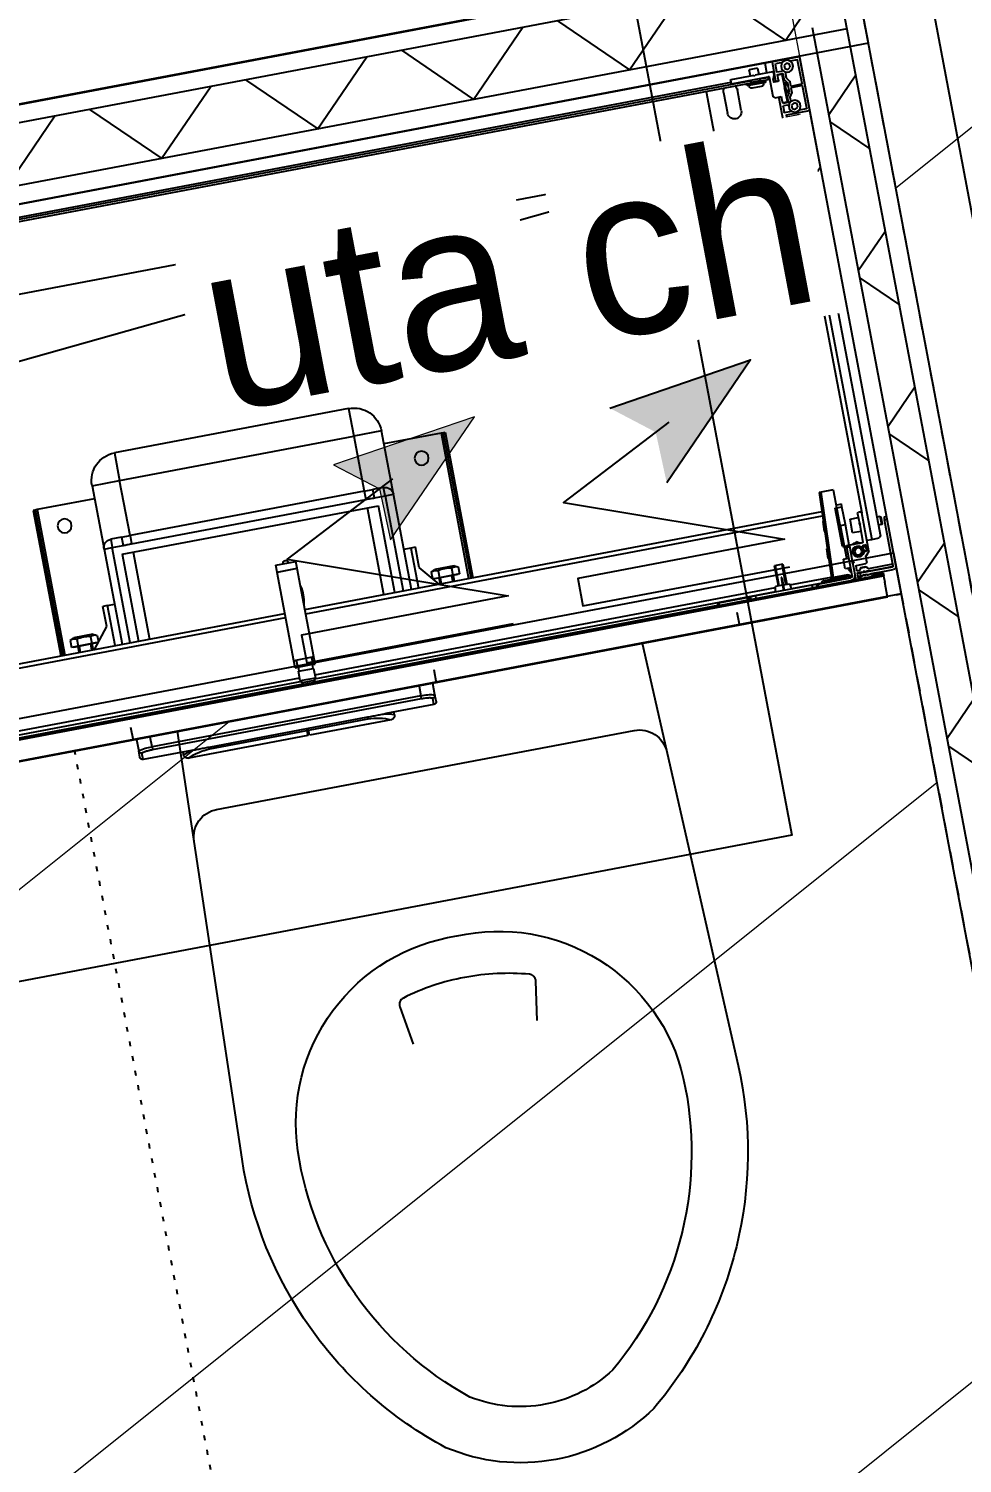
# Model space of a CAD drawing. Header units: centimetres. Extents: x 187368 to 251255, y -383447 to -322514.
# Drawn here: x 204885 to 205551, y -357230 to -356208 of the extents above; entities that cross this region are included whole.
import ezdxf

# ---------------------------------------------------------------- set-up
doc = ezdxf.new("R2010")
doc.units = ezdxf.units.CM
doc.linetypes.add('Style de ligne -1', pattern=[0.41664, 0.20828, -0.20836])
doc.linetypes.add('Style de ligne -5', pattern=[0.20828, 0.069425, -0.138855])
doc.layers.get('0').update_dxf_attribs({"color": 252})
doc.layers.add('prlm-ELEC-CFO', color=1, linetype='Continuous', lineweight=25)
for name, color, linetype in [('prlm-GT', 242, 'Continuous'), ('prlm-MOD', 64, 'Continuous'), ('prlm-VMC', 93, 'Continuous')]:
    doc.layers.add(name, color=color, linetype=linetype)
doc.styles.add('prlm-elec-cfo', font='comic.ttf', dxfattribs={"height": 12})

# ---------------------------------------------------------------- blocks, each defined once
blk = doc.blocks.new('MTI900_Alu_390')
at = {"layer": 'prlm-MOD', "color": 1, "linetype": 'Continuous'}
for p, q in [((-4.475, 0), (-4.472, 0)), ((-4.475, -0.003), (-4.475, 0)), ((-4.472, 0), (-4.278, 0)), ((-4.278, 0), (-4.225, 0)), ((-4.225, 0), (4.225, 0)), ((-4.225, -0.07), (-4.225, 0)), ((-4.475, -0.387), (-4.475, -0.003)), ((-4.457, -0.191), (-4.457, -0.021)), ((-4.454, -0.018), (-4.403, -0.018)), ((-4.395, -0.038), (-4.375, -0.027)), ((-4.395, -0.062), (-4.395, -0.038)), ((-4.375, -0.073), (-4.395, -0.062)), ((-4.375, -0.027), (-4.355, -0.038)), ((-4.355, -0.062), (-4.375, -0.073)), ((-4.355, -0.038), (-4.355, -0.062)), ((-4.353, -0.086), (-4.353, -0.129)), ((-4.347, -0.018), (-4.296, -0.018)), ((-4.335, -0.098), (-4.335, -0.134)), ((-4.298, -0.095), (-4.332, -0.095)), ((-4.296, -0.077), (-4.331, -0.077)), ((-4.327, -0.1), (-4.298, -0.1)), ((-4.295, -0.137), (-4.295, -0.098)), ((-4.293, -0.021), (-4.293, -0.074)), ((-4.275, -0.003), (-4.275, -0.137)), ((-4.27, -0.073), (-4.27, -0.09)), ((-4.27, -0.09), (-4.26, -0.12)), ((-4.267, -0.07), (-4.14, -0.07)), ((-4.235, -0.1), (-4.235, -0.24)), ((-3.963, -0.1), (-4.229, -0.1)), ((-4.225, -0.105), (-4.225, -0.1)), ((-4.165, -0.025), (-4.105, -0.025)), ((-4.165, -0.025), (-4.165, -0.07)), ((-4.165, -0.1), (-4.165, -0.115)), ((-4.135, -0.075), (-4.14, -0.07)), ((-4.13, -0.07), (-4.135, -0.075)), ((-4.13, -0.07), (-3.963, -0.07)), ((-4.105, -0.07), (-4.105, -0.025)), ((-4.105, -0.115), (-4.105, -0.1)), ((-3.96, -0.073), (-3.96, -0.097)), ((-3.96, -0.09), (3.96, -0.09)), ((-4.376, -0.194), (-4.454, -0.194)), ((-4.373, -0.16), (-4.373, -0.191)), ((-4.354, -0.13), (-4.372, -0.159)), ((-4.338, -0.16), (-4.355, -0.19)), ((-4.355, -0.166), (-4.355, -0.234)), ((-4.336, -0.136), (-4.354, -0.164)), ((-4.33, -0.168), (-4.342, -0.168)), ((-4.338, -0.24), (-4.338, -0.16)), ((-4.33, -0.16), (-4.338, -0.16)), ((-4.33, -0.195), (-4.33, -0.103)), ((-4.325, -0.2), (-4.33, -0.195)), ((-4.33, -0.205), (-4.325, -0.2)), ((-4.295, -0.137), (-4.295, -0.142)), ((-4.278, -0.14), (-4.292, -0.14)), ((-4.292, -0.145), (-4.263, -0.145)), ((-4.26, -0.142), (-4.26, -0.12)), ((-4.225, -0.105), (-4.165, -0.105)), ((-4.225, -0.105), (-4.225, -0.12)), ((-4.225, -0.12), (-4.17, -0.12)), ((-4.203, -0.12), (-4.203, -0.125)), ((-4.203, -0.125), (-4.067, -0.125)), ((-4.203, -0.125), (-4.203, -0.135)), ((-4.203, -0.135), (-4.067, -0.135)), ((-4.165, -0.115), (-4.175, -0.125)), ((-4.167, -0.158), (-4.102, -0.158)), ((-4.105, -0.115), (-4.165, -0.115)), ((-4.105, -0.105), (4.105, -0.105)), ((-4.095, -0.125), (-4.105, -0.115)), ((-4.1, -0.12), (4.1, -0.12)), ((-4.067, -0.125), (-4.067, -0.12)), ((-4.067, -0.135), (-4.067, -0.125)), ((-3.995, -0.3), (-3.995, -0.15)), ((-3.895, -0.15), (-3.895, -0.3)), ((-3.775, -0.12), (-3.775, -0.8)), ((-4.457, -0.369), (-4.457, -0.209)), ((-4.454, -0.206), (-4.376, -0.206)), ((-4.373, -0.209), (-4.373, -0.24)), ((-4.373, -0.24), (-4.354, -0.27)), ((-4.355, -0.21), (-4.338, -0.24)), ((-4.354, -0.236), (-4.335, -0.265)), ((-4.353, -0.271), (-4.353, -0.304)), ((-4.33, -0.232), (-4.342, -0.232)), ((-4.338, -0.24), (-4.33, -0.24)), ((-4.335, -0.265), (-4.335, -0.302)), ((-4.332, -0.305), (-4.298, -0.305)), ((-4.33, -0.297), (-4.33, -0.205)), ((-4.298, -0.3), (-4.327, -0.3)), ((-4.295, -0.258), (-4.295, -0.263)), ((-4.295, -0.302), (-4.295, -0.263)), ((-4.25, -0.255), (-4.292, -0.255)), ((-4.292, -0.26), (-4.278, -0.26)), ((-4.275, -0.263), (-4.275, -0.52)), ((-4.25, -0.255), (-4.235, -0.24)), ((-4.475, -0.8), (-4.475, -0.387)), ((-4.308, -0.39), (-4.472, -0.39)), ((-4.403, -0.372), (-4.454, -0.372)), ((-4.395, -0.405), (-4.405, -0.415)), ((-4.395, -0.328), (-4.375, -0.317)), ((-4.395, -0.352), (-4.395, -0.328)), ((-4.375, -0.363), (-4.395, -0.352)), ((-4.34, -0.405), (-4.395, -0.405)), ((-4.375, -0.317), (-4.355, -0.328)), ((-4.355, -0.352), (-4.375, -0.363)), ((-4.355, -0.328), (-4.355, -0.352)), ((-4.296, -0.372), (-4.347, -0.372)), ((-4.305, -0.405), (-4.34, -0.405)), ((-4.34, -0.405), (-4.34, -3.475)), ((-4.328, -0.323), (-4.296, -0.323)), ((-4.305, -0.6), (-4.305, -0.393)), ((-4.293, -0.326), (-4.293, -0.369)), ((-4.43, -0.495), (-4.435, -0.5)), ((-4.435, -0.5), (-4.435, -0.55)), ((-4.43, -0.555), (-4.43, -0.495)), ((-4.405, -0.495), (-4.43, -0.495)), ((-4.405, -0.415), (-4.405, -3.465)), ((-4.215, -0.475), (-4.275, -0.475)), ((-4.215, -0.575), (-4.215, -0.475)), ((-4.435, -0.55), (-4.43, -0.555)), ((-4.43, -0.555), (-4.405, -0.555)), ((-4.305, -0.6), (-4.305, -3.277)), ((-4.285, -0.61), (-4.295, -0.61)), ((-4.275, -0.52), (-4.278, -0.523)), ((-4.278, -0.527), (-4.275, -0.53)), ((-4.275, -0.53), (-4.275, -0.52)), ((-4.275, -0.53), (-4.275, -0.6)), ((-4.275, -0.575), (-4.215, -0.575)), ((-3.995, -0.7), (-3.995, -0.55)), ((-3.895, -0.55), (-3.895, -0.7)), ((-4.425, -0.85), (-4.475, -0.8)), ((-3.775, -0.8), (-3.825, -0.85)), ((-4.405, -0.85), (-4.425, -0.85)), ((-3.825, -0.85), (-4.305, -0.85)), ((-0.85, -1.865), (0.85, -1.865)), ((-0.85, -1.865), (-0.85, -2.065)), ((0.85, -1.865), (0.85, -2.065)), ((-1.05, -2.525), (-1.05, -2.065)), ((-1.05, -2.065), (-0.85, -2.065)), ((0.85, -2.065), (-0.85, -2.065)), ((-0.85, -2.065), (-0.85, -2.465)), ((0.85, -2.465), (0.85, -2.065)), ((1.05, -2.065), (0.85, -2.065)), ((1.05, -2.065), (1.05, -2.525)), ((-1.495, -2.16), (-1.495, -3.215)), ((-1.48, -2.16), (-1.495, -2.16)), ((-1.48, -2.16), (-1.48, -3.215)), ((-1.48, -2.16), (-1.465, -2.16)), ((-1.465, -2.16), (-1.05, -2.16)), ((-1.465, -2.16), (-1.465, -3.215)), ((1.05, -2.16), (1.465, -2.16)), ((1.465, -2.16), (1.48, -2.16)), ((1.465, -2.16), (1.465, -3.215)), ((1.48, -2.16), (1.48, -3.215)), ((1.48, -2.16), (1.495, -2.16)), ((1.495, -2.16), (1.495, -3.215)), ((-1.05, -3.215), (-1.05, -2.525)), ((-0.99, -2.525), (-1.05, -2.525)), ((-0.99, -2.465), (-0.912, -2.465)), ((-0.99, -2.525), (-0.99, -2.465)), ((-0.99, -2.525), (-0.99, -3.215)), ((-0.912, -2.525), (-0.99, -2.525)), ((-0.85, -2.465), (-0.912, -2.465)), ((-0.912, -2.525), (-0.912, -2.465)), ((-0.85, -2.465), (0.85, -2.465)), ((-0.85, -2.465), (-0.85, -2.524)), ((0.85, -2.524), (-0.85, -2.524)), ((0.912, -2.465), (0.85, -2.465)), ((0.85, -2.465), (0.85, -2.524)), ((0.912, -2.465), (0.99, -2.465)), ((0.912, -2.465), (0.912, -2.525)), ((0.99, -2.525), (0.912, -2.525)), ((0.99, -2.465), (0.99, -2.525)), ((0.99, -3.215), (0.99, -2.525)), ((1.05, -2.525), (0.99, -2.525)), ((1.05, -2.525), (1.05, -3.215)), ((0.93, -2.585), (-0.93, -2.585)), ((-0.93, -3.215), (-0.93, -2.585)), ((-0.85, -3.215), (-0.85, -2.585)), ((0.85, -2.585), (0.85, -3.215)), ((0.93, -2.585), (0.93, -3.215)), ((-1.134, -2.925), (-1.1, -2.925)), ((-1.134, -3.071), (-1.134, -2.925)), ((-1.1, -2.925), (-1.1, -3.215)), ((-1.1, -2.925), (-1.05, -2.925)), ((-0.277, -2.915), (-0.277, -2.865)), ((-0.132, -2.865), (-0.277, -2.865)), ((-0.132, -2.915), (-0.277, -2.915)), ((-0.277, -2.918), (-0.277, -2.915)), ((-0.277, -2.918), (-0.132, -2.918)), ((-0.277, -3.558), (-0.277, -2.918)), ((-0.132, -2.915), (-0.132, -2.865)), ((-0.132, -2.918), (-0.132, -2.915)), ((-0.132, -3.558), (-0.132, -2.918)), ((1.1, -2.925), (1.05, -2.925)), ((1.1, -3.215), (1.1, -2.925)), ((1.1, -2.925), (1.134, -2.925)), ((1.134, -3.071), (1.134, -2.925)), ((-4.135, -3.077), (-4.136, -3.497)), ((-4.135, -3.077), (-4.05, -3.077)), ((-4.022, -3.692), (-4.05, -3.077)), ((-4.05, -3.077), (-4.035, -3.077)), ((-4.035, -3.077), (-4.007, -3.691)), ((-1.38, -3.106), (-1.408, -3.12)), ((-1.408, -3.12), (-1.408, -3.17)), ((-1.38, -3.106), (-1.24, -3.106)), ((-1.359, -3.12), (-1.359, -3.17)), ((-1.261, -3.12), (-1.261, -3.17)), ((-1.25, -3.215), (-1.134, -3.071)), ((-1.212, -3.12), (-1.24, -3.106)), ((-1.212, -3.12), (-1.212, -3.167)), ((1.25, -3.215), (1.134, -3.071)), ((1.24, -3.106), (1.212, -3.12)), ((1.212, -3.12), (1.212, -3.167)), ((1.24, -3.106), (1.38, -3.106)), ((1.261, -3.12), (1.261, -3.17)), ((1.359, -3.12), (1.359, -3.17)), ((1.408, -3.12), (1.38, -3.106)), ((1.408, -3.12), (1.408, -3.17)), ((-4.295, -3.267), (-4.285, -3.267)), ((-4.175, -3.207), (-4.175, -3.187)), ((-4.135, -3.187), (-4.175, -3.187)), ((-4.175, -3.337), (-4.175, -3.207)), ((-4.125, -3.207), (-4.175, -3.207)), ((-4.125, -3.487), (-4.125, -3.207)), ((-0.277, -3.215), (-4.029, -3.215)), ((-0.277, -3.245), (-4.027, -3.245)), ((-1.408, -3.17), (-1.384, -3.17)), ((-1.395, -3.17), (-1.395, -3.172)), ((-1.395, -3.172), (-1.225, -3.172)), ((-1.384, -3.17), (-1.359, -3.17)), ((-1.36, -3.172), (-1.36, -3.215)), ((-1.359, -3.17), (-1.31, -3.17)), ((-1.351, -3.215), (-1.351, -3.172)), ((-1.31, -3.17), (-1.261, -3.17)), ((-1.269, -3.215), (-1.269, -3.172)), ((-1.261, -3.17), (-1.236, -3.17)), ((-1.26, -3.215), (-1.26, -3.172)), ((-1.236, -3.17), (-1.214, -3.17)), ((-1.225, -3.172), (-1.225, -3.17)), ((4.029, -3.215), (-0.132, -3.215)), ((4.027, -3.245), (-0.132, -3.245)), ((1.214, -3.17), (1.236, -3.17)), ((1.225, -3.17), (1.225, -3.172)), ((1.225, -3.172), (1.395, -3.172)), ((1.236, -3.17), (1.261, -3.17)), ((1.26, -3.172), (1.26, -3.215)), ((1.261, -3.17), (1.31, -3.17)), ((1.269, -3.215), (1.269, -3.172)), ((1.31, -3.17), (1.359, -3.17)), ((1.351, -3.215), (1.351, -3.172)), ((1.359, -3.17), (1.384, -3.17)), ((1.36, -3.215), (1.36, -3.172)), ((1.384, -3.17), (1.408, -3.17)), ((1.395, -3.172), (1.395, -3.17)), ((-4.475, -3.355), (-4.475, -3.335)), ((-4.475, -3.335), (-4.455, -3.335)), ((-4.475, -3.69), (-4.475, -3.355)), ((-4.455, -3.355), (-4.475, -3.355)), ((-4.455, -3.335), (-4.455, -3.355)), ((-4.455, -3.69), (-4.455, -3.355)), ((-4.43, -3.325), (-4.435, -3.33)), ((-4.435, -3.33), (-4.435, -3.38)), ((-4.43, -3.385), (-4.43, -3.325)), ((-4.405, -3.325), (-4.43, -3.325)), ((-4.305, -3.553), (-4.305, -3.277)), ((-4.276, -3.348), (-4.278, -3.35)), ((-4.278, -3.354), (-4.276, -3.356)), ((-4.275, -3.277), (-4.275, -3.346)), ((-4.215, -3.305), (-4.275, -3.305)), ((-4.275, -3.358), (-4.275, -3.346)), ((-4.275, -3.358), (-4.275, -3.484)), ((-4.215, -3.405), (-4.215, -3.305)), ((-4.175, -3.487), (-4.175, -3.337)), ((-4.14, -3.337), (-4.175, -3.337)), ((-4.14, -3.487), (-4.14, -3.337)), ((-4.021, -3.285), (-4.026, -3.286)), ((-4.022, -3.356), (-4.017, -3.356)), ((-4.021, -3.285), (-4.017, -3.356)), ((-4.435, -3.38), (-4.43, -3.385)), ((-4.43, -3.385), (-4.405, -3.385)), ((-4.405, -3.465), (-4.395, -3.475)), ((-4.34, -3.475), (-4.395, -3.475)), ((-4.305, -3.475), (-4.34, -3.475)), ((-4.275, -3.405), (-4.215, -3.405)), ((-4.24, -3.478), (-4.23, -3.472)), ((-4.23, -3.472), (-4.22, -3.478)), ((-4.277, -3.582), (-4.304, -3.555)), ((-4.291, -3.577), (-4.291, -3.568)), ((-4.281, -3.583), (-4.291, -3.577)), ((-4.29, -3.507), (-4.285, -3.504)), ((-4.29, -3.507), (-4.29, -3.549)), ((-4.274, -3.504), (-4.287, -3.504)), ((-4.287, -3.552), (-4.282, -3.552)), ((-4.279, -3.549), (-4.279, -3.545)), ((-4.276, -3.542), (-4.273, -3.542)), ((-4.272, -3.487), (-4.178, -3.487)), ((-4.271, -3.518), (-4.271, -3.507)), ((-4.266, -3.521), (-4.268, -3.521)), ((-4.195, -3.561), (-4.195, -3.523)), ((-4.175, -3.49), (-4.175, -3.487)), ((-4.175, -3.487), (-4.155, -3.487)), ((-4.175, -3.49), (-4.175, -3.601)), ((-4.155, -3.497), (-4.175, -3.497)), ((-4.14, -3.487), (-4.155, -3.487)), ((-4.155, -3.487), (-4.155, -3.497)), ((-4.155, -3.702), (-4.155, -3.497)), ((-4.115, -3.577), (-4.155, -3.577)), ((-4.125, -3.487), (-4.14, -3.487)), ((-4.14, -3.577), (-4.14, -3.487)), ((-4.136, -3.497), (-4.14, -3.497)), ((-4.115, -3.647), (-4.115, -3.577)), ((-4.012, -3.482), (-4.017, -3.482)), ((-4.013, -3.552), (-4.008, -3.552)), ((-4.012, -3.482), (-4.008, -3.552)), ((-3.685, -3.532), (-3.625, -3.532)), ((-3.685, -3.532), (-3.685, -3.677)), ((-3.679, -3.677), (-3.679, -3.532)), ((-3.631, -3.677), (-3.631, -3.532)), ((-3.625, -3.677), (-3.625, -3.532)), ((-0.277, -3.558), (-0.132, -3.558)), ((-0.277, -3.56), (-0.277, -3.558)), ((-0.277, -3.61), (-0.277, -3.56)), ((-0.26, -3.56), (-0.277, -3.56)), ((-0.26, -3.558), (-0.26, -3.608)), ((-0.15, -3.608), (-0.15, -3.558)), ((-0.132, -3.56), (-0.15, -3.56)), ((-0.132, -3.56), (-0.132, -3.558)), ((-0.132, -3.61), (-0.132, -3.56)), ((-4.455, -3.682), (-4.455, -3.68)), ((-4.452, -3.677), (-4.279, -3.677)), ((-4.277, -3.676), (-4.268, -3.663)), ((-4.276, -3.627), (-4.276, -3.584)), ((-4.198, -3.637), (-4.266, -3.637)), ((-4.263, -3.657), (-4.265, -3.659)), ((-4.225, -3.659), (-4.265, -3.659)), ((-4.265, -3.659), (-4.265, -3.662)), ((-4.265, -3.662), (-4.225, -3.662)), ((-4.227, -3.657), (-4.263, -3.657)), ((-4.261, -3.657), (-4.261, -3.662)), ((-4.229, -3.657), (-4.229, -3.662)), ((-4.225, -3.659), (-4.227, -3.657)), ((-4.225, -3.662), (-4.225, -3.659)), ((-4.222, -3.663), (-4.213, -3.676)), ((-4.211, -3.677), (-4.198, -3.677)), ((-4.195, -3.674), (-4.195, -3.64)), ((-4.176, -3.603), (-4.183, -3.61)), ((-4.183, -3.614), (-4.176, -3.621)), ((-4.175, -3.623), (-4.175, -3.601)), ((-4.175, -3.623), (-4.175, -3.734)), ((-4.155, -3.647), (-4.115, -3.647)), ((-4.14, -3.657), (-4.14, -3.647)), ((-3.705, -3.677), (-3.713, -3.717)), ((-3.66, -3.677), (-3.705, -3.677)), ((-3.66, -3.622), (-3.655, -3.622)), ((-3.66, -3.622), (-3.66, -3.636)), ((-3.66, -3.636), (-3.655, -3.636)), ((-3.66, -3.636), (-3.66, -3.717)), ((-3.655, -3.622), (-3.655, -3.636)), ((-3.655, -3.636), (-3.655, -3.717)), ((-3.655, -3.677), (-3.605, -3.677)), ((-3.597, -3.717), (-3.605, -3.677)), ((-0.255, -3.61), (-0.277, -3.61)), ((-0.15, -3.608), (-0.26, -3.608)), ((-0.15, -3.638), (-0.26, -3.638)), ((-0.26, -3.638), (-0.26, -3.708)), ((-0.255, -3.608), (-0.255, -3.638)), ((-0.155, -3.638), (-0.155, -3.608)), ((-0.132, -3.61), (-0.155, -3.61)), ((-0.15, -3.708), (-0.15, -3.638)), ((-4.215, -3.695), (-4.45, -3.695)), ((-4.215, -3.715), (-4.45, -3.715)), ((-4.285, -3.692), (-4.445, -3.692)), ((-4.378, -3.747), (-4.378, -3.727)), ((-4.378, -3.727), (-4.298, -3.727)), ((-4.375, -3.747), (-4.378, -3.747)), ((-4.375, -3.737), (4.375, -3.737)), ((-4.375, -3.747), (-4.375, -3.737)), ((4.375, -3.747), (-4.375, -3.747)), ((-4.375, -3.747), (-4.375, -3.792)), ((-4.345, -3.724), (-4.345, -3.718)), ((-4.342, -3.715), (-4.288, -3.715)), ((-4.298, -3.727), (-4.342, -3.727)), ((-4.298, -3.727), (-4.298, -3.737)), ((-4.295, -3.734), (-4.295, -3.73)), ((-4.265, -3.69), (-4.283, -3.69)), ((-4.283, -3.72), (-4.265, -3.72)), ((-4.265, -3.716), (-4.269, -3.72)), ((-4.265, -3.69), (-4.265, -3.695)), ((-4.262, -3.716), (-4.265, -3.716)), ((-4.252, -3.692), (-4.262, -3.692)), ((-4.261, -3.69), (-4.261, -3.695)), ((-4.26, -3.715), (-4.231, -3.715)), ((-4.247, -3.687), (-4.252, -3.692)), ((-4.247, -3.732), (-4.252, -3.737)), ((-4.241, -3.734), (-4.249, -3.734)), ((-4.238, -3.692), (-4.243, -3.687)), ((-4.238, -3.737), (-4.243, -3.732)), ((-4.228, -3.692), (-4.238, -3.692)), ((-4.229, -3.69), (-4.229, -3.695)), ((-4.225, -3.716), (-4.229, -3.716)), ((-4.225, -3.69), (-4.198, -3.69)), ((-4.225, -3.695), (-4.225, -3.69)), ((-4.221, -3.72), (-4.225, -3.716)), ((-4.225, -3.72), (-4.215, -3.72)), ((-4.215, -3.715), (-4.215, -3.695)), ((-4.215, -3.695), (-4.195, -3.695)), ((-4.195, -3.715), (-4.215, -3.715)), ((-4.215, -3.72), (-4.215, -3.722)), ((-4.212, -3.725), (-4.198, -3.725)), ((-4.195, -3.722), (-4.195, -3.693)), ((-4.175, -3.737), (-4.175, -3.734)), ((-4.165, -3.737), (-4.165, -3.726)), ((-3.907, -3.717), (-4.14, -3.717)), ((-4.135, -3.717), (-4.135, -3.712)), ((-4.105, -3.712), (-4.135, -3.712)), ((-4.125, -3.692), (-4.022, -3.692)), ((-4.125, -3.702), (-4.125, -3.692)), ((-4.125, -3.702), (-4.105, -3.702)), ((-4.105, -3.702), (-3.965, -3.702)), ((-4.105, -3.702), (-4.105, -3.712)), ((-4.105, -3.712), (-4.105, -3.717)), ((-3.965, -3.712), (-4.105, -3.712)), ((-4.007, -3.691), (-4.022, -3.692)), ((-4.022, -3.692), (-4.022, -3.692)), ((-3.707, -3.685), (-4.007, -3.685)), ((-4.007, -3.691), (-4.007, -3.692)), ((-3.965, -3.702), (-3.945, -3.702)), ((-3.965, -3.702), (-3.965, -3.712)), ((-3.965, -3.717), (-3.965, -3.712)), ((-3.935, -3.712), (-3.965, -3.712)), ((-3.935, -3.712), (-3.935, -3.717)), ((-3.935, -3.715), (-3.713, -3.715)), ((-3.907, -3.737), (-3.907, -3.717)), ((-3.907, -3.717), (-3.893, -3.717)), ((-3.893, -3.717), (-3.86, -3.717)), ((-3.893, -3.717), (-3.893, -3.737)), ((-3.86, -3.717), (-3.45, -3.717)), ((-3.86, -3.717), (-3.86, -3.737)), ((-0.26, -3.685), (-3.603, -3.685)), ((-3.597, -3.715), (-0.25, -3.715)), ((-3.45, -3.717), (-3.45, -3.737)), ((-3.45, -3.717), (-3.417, -3.717)), ((-3.417, -3.737), (-3.417, -3.717)), ((-3.417, -3.717), (-3.403, -3.717)), ((-3.185, -3.717), (-3.403, -3.717)), ((-3.403, -3.717), (-3.403, -3.737)), ((-3.185, -3.717), (-3.175, -3.717)), ((-3.185, -3.737), (-3.185, -3.717)), ((-3.175, -3.717), (-3.175, -3.737)), ((-3.175, -3.735), (-0.243, -3.735)), ((-0.26, -3.708), (-0.15, -3.708)), ((-0.25, -3.708), (-0.25, -3.723)), ((-0.25, -3.723), (-0.16, -3.723)), ((-0.167, -3.735), (3.175, -3.735)), ((-0.16, -3.723), (-0.16, -3.708)), ((-0.16, -3.715), (3.598, -3.715)), ((3.604, -3.685), (-0.15, -3.685)), ((-4.375, -3.902), (-4.375, -3.792)), ((-4.375, -3.902), (4.375, -3.902)), ((-1.075, -3.985), (-1.075, -3.902)), ((-1.075, -4.03), (-1.075, -3.985)), ((-0.975, -3.902), (-0.975, -3.973)), ((-0.975, -3.973), (0.975, -3.973)), ((-0.975, -3.993), (-0.975, -3.973)), ((0.975, -3.973), (0.975, -3.902)), ((0.975, -3.973), (0.975, -3.993)), ((1.075, -3.902), (1.075, -3.985)), ((1.075, -4.03), (1.075, -3.985)), ((-1.055, -4.05), (-1.055, -4.005)), ((-1.055, -4.05), (-0.706, -4.05)), ((0.975, -3.993), (-0.975, -3.993)), ((-0.765, -4.07), (-0.765, -4.05)), ((0.576, -4.05), (-0.576, -4.05)), ((-0.574, -4.05), (-0.574, -4.063)), ((-0.142, -4.063), (-0.574, -4.063)), ((-0.142, -4.063), (-0.142, -4.05)), ((-0.142, -4.1), (-0.142, -4.063)), ((-0.131, -4.05), (-0.131, -4.063)), ((0.574, -4.063), (-0.131, -4.063)), ((-0.131, -4.063), (-0.131, -4.1)), ((0.574, -4.05), (0.574, -4.063)), ((0.704, -4.05), (1.055, -4.05)), ((0.765, -4.07), (0.765, -4.05)), ((1.055, -4.05), (1.055, -4.005)), ((-0.735, -4.1), (-0.735, -4.1)), ((-0.735, -4.1), (-0.142, -4.1)), ((-0.131, -4.1), (0.735, -4.1)), ((0.735, -4.1), (0.735, -4.1))]:
    blk.add_line(p, q, dxfattribs=at)
at = {"layer": 'prlm-MOD', "color": 1, "ltscale": 50}
for points in [[(-3.3, -3.806), (-3.3, -3.902)], [(-1.1, -3.806), (-1.1, -3.902)], [(1.1, -3.806), (1.1, -3.902)]]:
    blk.add_lwpolyline(points, dxfattribs=at)
at = {"layer": 'prlm-MOD', "color": 1, "linetype": 'Continuous'}
for centre, radius in [((-4.375, -0.05), 0.0425), ((-4.375, -0.34), 0.0425), ((-1.295, -2.31), 0.05), ((1.295, -2.31), 0.05), ((-4.23, -3.542), 0.035), ((-4.23, -3.542), 0.03), ((-4.23, -3.542), 0.025)]:
    blk.add_circle(centre, radius, dxfattribs=at)
for centre, radius, start, end in [((-4.472, -0.003), 0.003, 90, 180), ((-4.278, -0.003), 0.003, 0, 90), ((-4.454, -0.021), 0.003, 90, 180), ((-4.403, -0.021), 0.003, 84.5182, 90), ((-4.347, -0.021), 0.003, 90, 95.4817), ((-4.331, -0.067), 0.01, 213.6525, 270), ((-4.332, -0.098), 0.003, 90, 180), ((-4.327, -0.103), 0.003, 90, 180), ((-4.298, -0.098), 0.003, 0, 90), ((-4.298, -0.103), 0.003, 0, 90), ((-4.296, -0.021), 0.003, 0, 90), ((-4.296, -0.074), 0.003, 270, 0), ((-4.267, -0.073), 0.003, 90, 180), ((-4.267, -0.09), 0.003, 180, 198.4349), ((-4.232, -0.1), 0.003, 0, 180), ((-3.963, -0.073), 0.003, 0, 90), ((-3.963, -0.097), 0.003, 270, 0), ((-4.454, -0.191), 0.003, 180, 270), ((-4.376, -0.191), 0.003, 270, 0), ((-4.37, -0.16), 0.003, 146.3099, 180), ((-4.352, -0.166), 0.003, 146.3099, 180), ((-4.356, -0.129), 0.003, 326.3099, 0), ((-4.338, -0.134), 0.003, 326.3099, 0), ((-4.292, -0.137), 0.003, 180, 270), ((-4.292, -0.142), 0.003, 180, 270), ((-4.278, -0.137), 0.003, 270, 0), ((-4.263, -0.142), 0.003, 270, 0), ((-4.263, -0.12), 0.003, 0, 18.4349), ((-4.167, -0.138), 0.02, 171.3731, 270), ((-4.167, -0.133), 0.02, 185.7392, 187.1808), ((-4.102, -0.138), 0.02, 270, 8.6269), ((-4.102, -0.133), 0.02, 352.8192, 354.2608), ((-3.945, -0.15), 0.05, 143.1301, 180), ((-3.945, -0.15), 0.05, 0, 36.8699), ((-4.454, -0.209), 0.003, 90, 180), ((-4.376, -0.209), 0.003, 0, 90), ((-4.352, -0.234), 0.003, 180, 213.6901), ((-4.356, -0.271), 0.003, 0, 33.6901), ((-4.332, -0.302), 0.003, 180, 270), ((-4.327, -0.297), 0.003, 180, 270), ((-4.298, -0.297), 0.003, 270, 0), ((-4.298, -0.302), 0.003, 270, 0), ((-4.292, -0.258), 0.003, 90, 180), ((-4.292, -0.263), 0.003, 90, 180), ((-4.278, -0.263), 0.003, 0, 90), ((-3.945, -0.3), 0.05, 180, 0), ((-4.472, -0.387), 0.003, 180, 270), ((-4.454, -0.369), 0.003, 180, 270), ((-4.403, -0.369), 0.003, 270, 275.4818), ((-4.347, -0.369), 0.003, 264.5182, 270), ((-4.328, -0.333), 0.01, 90, 133.851), ((-4.308, -0.393), 0.003, 0, 90), ((-4.296, -0.326), 0.003, 0, 90), ((-4.296, -0.369), 0.003, 270, 0), ((-3.945, -0.55), 0.05, 0, 180), ((-4.295, -0.6), 0.01, 180, 270), ((-4.285, -0.6), 0.01, 270, 0), ((-4.276, -0.525), 0.003, 135, 225), ((-3.945, -0.7), 0.05, 180, 0), ((-0.85, -2.065), 0.2, 90, 180), ((0.85, -2.065), 0.2, 0, 90), ((-0.99, -2.525), 0.06, 90, 180), ((0.99, -2.525), 0.06, 0, 90), ((-0.205, -2.865), 0.02, 0, 180), ((0, -3.11), 0.285, 166.8264, 193.1736), ((-1.384, -3.162), 0.0487, 59.7422, 120.2578), ((-1.236, -3.162), 0.0487, 59.7422, 120.2578), ((1.236, -3.162), 0.0487, 59.7422, 120.2578), ((1.384, -3.162), 0.0487, 59.7422, 120.2578), ((-4.295, -3.277), 0.01, 90, 180), ((-4.285, -3.277), 0.01, 0, 90), ((-4.276, -3.352), 0.003, 135, 225), ((-4.278, -3.346), 0.003, 315, 0), ((-4.278, -3.358), 0.003, 0, 45), ((-4.302, -3.553), 0.003, 180, 225), ((-4.287, -3.507), 0.003, 90, 180), ((-4.23, -3.542), 0.06, 140.7035, 188.509), ((-4.23, -3.542), 0.065, 144.2242, 157.3801), ((-4.287, -3.549), 0.003, 180, 270), ((-4.23, -3.542), 0.065, 206.162, 224.9525), ((-4.282, -3.549), 0.003, 270, 0), ((-4.276, -3.545), 0.003, 90, 180), ((-4.272, -3.484), 0.003, 180, 270), ((-4.274, -3.507), 0.003, 0, 90), ((-4.273, -3.545), 0.003, 4.0006, 90), ((-4.268, -3.518), 0.003, 180, 270), ((-4.23, -3.542), 0.04, 184.0006, 146.0728), ((-4.23, -3.542), 0.04, 146.0728, 184.0006), ((-4.266, -3.518), 0.003, 270, 326.0728), ((-4.23, -3.542), 0.065, 57.7958, 122.2042), ((-4.23, -3.542), 0.06, 66.4435, 113.5565), ((-4.178, -3.49), 0.003, 0, 90), ((-4.452, -3.68), 0.003, 90, 180), ((-4.279, -3.674), 0.003, 270, 325.008), ((-4.279, -3.584), 0.003, 0, 45), ((-4.266, -3.627), 0.01, 180, 270), ((-4.265, -3.665), 0.003, 90, 145.008), ((-4.225, -3.665), 0.003, 34.992, 90), ((-4.211, -3.674), 0.003, 214.992, 270), ((-4.198, -3.64), 0.003, 0, 90), ((-4.198, -3.674), 0.003, 270, 0), ((-4.181, -3.612), 0.003, 135, 225), ((-4.178, -3.601), 0.003, 315, 0), ((-4.178, -3.623), 0.003, 0, 45), ((-4.115, -3.71), 0.05, 129.8841, 142.9139), ((-4.16, -3.657), 0.02, 309.8841, 0), ((-4.45, -3.69), 0.025, 180, 270), ((-4.445, -3.682), 0.01, 180, 270), ((-4.45, -3.69), 0.005, 180, 270), ((-4.342, -3.718), 0.003, 90, 180), ((-4.342, -3.724), 0.003, 180, 270), ((-4.298, -3.73), 0.003, 0, 90), ((-4.292, -3.734), 0.003, 180, 270), ((-4.288, -3.718), 0.003, 9.5941, 90), ((-4.283, -3.717), 0.003, 189.5941, 270), ((-4.283, -3.693), 0.003, 90, 160.5288), ((-4.265, -3.693), 0.003, 19.4712, 90), ((-4.275, -3.715), 0.01, 353.9388, 0), ((-4.265, -3.717), 0.003, 270, 350.4059), ((-4.26, -3.718), 0.003, 90, 170.4059), ((-4.245, -3.689), 0.003, 45, 135), ((-4.245, -3.734), 0.003, 45, 135), ((-4.231, -3.718), 0.003, 9.5941, 90), ((-4.225, -3.693), 0.003, 90, 160.5288), ((-4.225, -3.717), 0.003, 189.5941, 270), ((-4.215, -3.715), 0.01, 180, 186.0612), ((-4.212, -3.722), 0.003, 180, 270), ((-4.198, -3.693), 0.003, 0, 90), ((-4.198, -3.722), 0.003, 270, 0), ((-4.178, -3.734), 0.003, 270, 0), ((-4.14, -3.702), 0.035, 180, 270), ((-4.14, -3.702), 0.015, 180, 270), ((-4.125, -3.712), 0.02, 90, 192.412), ((-4.125, -3.712), 0.01, 90, 180), ((-3.997, -3.692), 0.01, 182.6026, 270), ((-3.945, -3.712), 0.01, 0, 90), ((-0.235, -3.723), 0.015, 180, 255.1649), ((-0.175, -3.723), 0.015, 284.8351, 0), ((-0.996, -4.212), 0.24, 84.8699, 109.1091), ((0.999, -4.194), 0.222, 69.8915, 96.1295), ((-1.055, -4.03), 0.02, 180, 270), ((-0.569, -4.616), 0.581, 102.5837, 109.7412), ((-0.735, -4.07), 0.03, 180, 270), ((-0.569, -4.458), 0.394, 90.7355, 114.8981), ((0.568, -4.46), 0.396, 65.1634, 89.203), ((0.569, -4.614), 0.579, 70.2259, 77.4042), ((0.735, -4.07), 0.03, 270, 0), ((1.055, -4.03), 0.02, 270, 0)]:
    blk.add_arc(centre, radius, start, end, dxfattribs=at)
for centre, major_axis, ratio, start_param, end_param in [((-3.997, -3.692), (0.025, 0), 0.4, 3.187016, 4.712389), ((-4.022, -3.693), (0.015, 0.0007), 0.045361, 0, 1.568734), ((-1.055, -3.985), (0.02, 0), 0.989815, 3.141593, 4.712389), ((1.055, -3.985), (-0.02, 0), 0.989815, 1.570796, 3.141593)]:
    blk.add_ellipse(centre, major_axis=major_axis, ratio=ratio, start_param=start_param, end_param=end_param, dxfattribs=at)
for points, knots in [([(-0.85, -2.524), (-0.86, -2.524), (-0.871, -2.524), (-0.892, -2.525), (-0.902, -2.525), (-0.912, -2.525)], [0, 0, 0, 0, 0.5, 0.5, 1, 1, 1, 1]), ([(0.912, -2.525), (0.902, -2.525), (0.892, -2.525), (0.871, -2.524), (0.86, -2.524), (0.85, -2.524)], [0, 0, 0, 0, 0.5, 0.5, 1, 1, 1, 1]), ([(-1.359, -3.12), (-1.351, -3.118), (-1.343, -3.117), (-1.331, -3.115), (-1.326, -3.114), (-1.318, -3.114), (-1.314, -3.114), (-1.302, -3.114), (-1.294, -3.114), (-1.277, -3.117), (-1.269, -3.118), (-1.261, -3.12)], [0, 0, 0, 0, 0.25, 0.25, 0.375, 0.375, 0.5, 0.5, 0.75, 0.75, 1, 1, 1, 1]), ([(1.261, -3.12), (1.269, -3.118), (1.277, -3.117), (1.294, -3.114), (1.302, -3.114), (1.314, -3.114), (1.318, -3.114), (1.326, -3.114), (1.331, -3.115), (1.343, -3.117), (1.351, -3.118), (1.359, -3.12)], [0, 0, 0, 0, 0.25, 0.25, 0.5, 0.5, 0.625, 0.625, 0.75, 0.75, 1, 1, 1, 1]), ([(-0.975, -3.993), (-0.98, -3.993), (-0.986, -3.993), (-0.996, -3.993), (-1.001, -3.993), (-1.008, -3.994), (-1.011, -3.994), (-1.015, -3.995), (-1.018, -3.995), (-1.024, -3.995), (-1.028, -3.996), (-1.035, -3.997), (-1.039, -3.998), (-1.045, -3.999), (-1.047, -4), (-1.05, -4.001), (-1.051, -4.001), (-1.052, -4.002), (-1.053, -4.002), (-1.054, -4.004), (-1.055, -4.004), (-1.055, -4.005)], [0, 0, 0, 0, 0.125, 0.125, 0.25, 0.25, 0.3125, 0.3125, 0.375, 0.375, 0.5, 0.5, 0.625, 0.625, 0.75, 0.75, 0.8125, 0.8125, 0.875, 0.875, 1, 1, 1, 1]), ([(-0.576, -4.05), (-0.589, -4.05), (-0.602, -4.05), (-0.621, -4.05), (-0.627, -4.05), (-0.64, -4.05), (-0.646, -4.05), (-0.664, -4.05), (-0.676, -4.05), (-0.692, -4.05), (-0.697, -4.05), (-0.704, -4.05), (-0.705, -4.05), (-0.707, -4.05)], [0, 0, 0, 0, 0.125, 0.125, 0.1875, 0.1875, 0.25, 0.25, 0.375, 0.375, 0.4375, 0.4375, 0.4568651, 0.4568651, 0.4568651, 0.4568651]), ([(0.705, -4.05), (0.7, -4.05), (0.693, -4.05), (0.681, -4.05), (0.676, -4.05), (0.664, -4.05), (0.652, -4.05), (0.64, -4.05), (0.628, -4.05), (0.621, -4.05), (0.602, -4.05), (0.589, -4.05), (0.576, -4.05)], [0.5494968, 0.5494968, 0.5494968, 0.5494968, 0.625, 0.625, 0.6875, 0.6875, 0.75, 0.8125, 0.8125, 0.875, 0.875, 1, 1, 1, 1]), ([(1.055, -4.005), (1.055, -4.004), (1.054, -4.004), (1.053, -4.002), (1.052, -4.002), (1.051, -4.001), (1.049, -4.001), (1.047, -4), (1.044, -3.999), (1.043, -3.999), (1.039, -3.998), (1.035, -3.997), (1.03, -3.996), (1.028, -3.996), (1.024, -3.995), (1.022, -3.995), (1.015, -3.994), (1.011, -3.994), (1.003, -3.994), (1.001, -3.993), (0.996, -3.993), (0.993, -3.993), (0.986, -3.993), (0.98, -3.993), (0.975, -3.993)], [0, 0, 0, 0, 0.125, 0.125, 0.1875, 0.1875, 0.25, 0.3125, 0.3125, 0.375, 0.375, 0.5, 0.5, 0.5625, 0.5625, 0.625, 0.625, 0.75, 0.75, 0.8125, 0.8125, 0.875, 0.875, 1, 1, 1, 1])]:
    blk.add_open_spline(points, degree=3, knots=knots, dxfattribs=at)
blk = doc.blocks.new('xi.uta')
at = {"layer": 'prlm-ELEC-CFO', "lineweight": 5}
blk.add_hatch(color=0, dxfattribs=at).paths.add_polyline_path([(-3, 6), (-0.1, 3.7), (0, 0), (7.5, 7.5)])
at = {"layer": 'prlm-ELEC-CFO', "color": 0, "lineweight": 5, "flags": 128}
blk.add_lwpolyline([(-3, 6), (-0.1, 3.7), (0, 0), (7.5, 7.5)], close=True, dxfattribs=at)
at = {"layer": 'prlm-ELEC-CFO', "color": 0}
blk.add_lwpolyline([(0.95, 4.23), (-7.5, 0), (7.5, -5.5), (-7.5, -5.5), (-7.5, -7.5), (7.5, -7.5)], dxfattribs=at)
blk = doc.blocks.new('xi.CH')
at = {"layer": 'prlm-ELEC-CFO', "lineweight": 5}
blk.add_hatch(color=0, dxfattribs=at).paths.add_polyline_path([(-3, 6), (-0.1, 3.7), (0, 0), (7.5, 7.5)])
at = {"layer": 'prlm-ELEC-CFO', "color": 0}
for points in [[(-3, 6), (7.5, 7.5), (0, 0)], [(0.95, 4.23), (-7.5, 0), (7.5, -5.5), (-7.5, -5.5), (-7.5, -7.5), (7.5, -7.5)]]:
    blk.add_lwpolyline(points, dxfattribs=at)

msp = doc.modelspace()

# ---------------------------------------------------------------- hatches: boundary and pattern name
at = {"linetype": 'Continuous', "lineweight": 18}
h = msp.add_hatch(dxfattribs=at)
h.set_pattern_fill('BA 13', color=256, scale=10, style=0, pattern_type=2)
h.set_pattern_definition([(218.65981, (66931.62, 115456.3), (-199.24783, 287.75041), [])])
h.paths.add_polyline_path([(204131.1, -356871.2), (205507.1, -356610.6), (205752.4, -357906.6), (205362.5, -357980.5), (205371.8, -358029.6), (205810.8, -357946.5), (205403.6, -355795.2), (206583.2, -355571.8), (207390.2, -359833.6), (206032.7, -360081.2), (206121.8, -360551.7), (205463.8, -360676.3), (205311.7, -359872.7), (205969.6, -359748.1), (205894.9, -359354), (205291.8, -359477.6), (205292.5, -359481.1), (204649.7, -359606.6), (204386.3, -358216.3), (204387.8, -358215.9), (204438.4, -358206.4), (204429.1, -358157.2), (204377, -358167.1)])
at = {"linetype": 'Continuous'}
h = msp.add_hatch(dxfattribs=at)
h.set_pattern_fill('02_ISOLANT', color=256, scale=10, angle=-169.2764, style=0, pattern_type=2)
h.set_pattern_definition([(235.723595, (66931.62, 115456.28), (66.106423, -45.054865), []), (325.723595, (66931.62, 115456.28), (-45.054865, -66.106423), [])])
h.paths.add_polyline_path([(205468.5, -356207.8), (205417.1, -356172.7), (204488.6, -356348.6), (204540, -356383.6)])
h = msp.add_hatch(dxfattribs=at)
h.set_pattern_fill('02_ISOLANT', color=256, scale=10, angle=100.7191, style=0, pattern_type=2)
h.set_pattern_definition([(145.719065, (66931.62, 115456.28), (-45.060091, -66.102861), []), (235.719065, (66931.62, 115456.28), (-66.102861, 45.060091), [])])
h.paths.add_polyline_path([(205767.6, -357917), (205795.6, -357936.1), (205461.3, -356169.7), (205443.9, -356207.1)])

# ---------------------------------------------------------------- linework, layer by layer
at = {"linetype": 'Continuous', "lineweight": 25}
for p, q in [((205483.7, -356218.1), (205394, -355744.6)), ((205810.8, -357946.5), (205470.6, -356149.4)), ((205401.9, -356162.4), (204473.4, -356338.2)), ((205483.7, -356218.1), (204555.2, -356394)), ((205752.4, -357906.6), (205434.5, -356227.4))]:
    msp.add_line(p, q, dxfattribs=at)
at = {"linetype": 'Continuous'}
for p, q in [((205417.1, -356172.7), (204488.6, -356348.6)), ((205417.1, -356172.7), (204488.6, -356348.6)), ((205795.6, -357936.1), (205461.3, -356169.7)), ((205795.6, -357936.1), (205461.3, -356169.7)), ((205468.5, -356207.8), (204540, -356383.6)), ((205468.5, -356207.8), (204540, -356383.6)), ((205767.6, -357917), (205443.9, -356207.1)), ((205767.6, -357917), (205443.9, -356207.1)), ((205483.7, -356218.1), (204555.2, -356394)), ((205752.4, -357906.6), (205434.5, -356227.4))]:
    msp.add_line(p, q, dxfattribs=at)
at = {"linetype": 'Style de ligne -1', "ltscale": 50.8, "flags": 128}
msp.add_lwpolyline([(204131.1, -356871.2), (205507.1, -356610.6), (205752.4, -357906.6), (205362.5, -357980.5), (205371.8, -358029.6), (205810.8, -357946.5), (205403.6, -355795.2), (206583.2, -355571.8), (207390.2, -359833.6), (206032.7, -360081.2), (206121.8, -360551.7), (205463.8, -360676.3), (205311.7, -359872.7), (205969.6, -359748.1), (205894.9, -359354), (205291.8, -359477.6), (205292.5, -359481.1), (204649.7, -359606.6), (204386.3, -358216.3)], dxfattribs=at)
at = {"linetype": 'Continuous', "flags": 128}
for points in [[(205492, -355778.4), (205646.4, -356593.9), (205607.1, -356601.4), (205452.7, -355785.9)], [(204659.4, -356675.2), (204616, -356446.6), (205397.1, -356298.6), (204699.6, -356495.3)], [(204627.8, -356777.2), (204622.2, -356747.7), (205501.5, -356581.2), (205507.1, -356610.6)]]:
    msp.add_lwpolyline(points, close=True, dxfattribs=at)
at = {"linetype": 'Continuous', "lineweight": 18, "flags": 128}
msp.add_lwpolyline([(203981.9, -356083.2), (205357.9, -355822.6), (205507.1, -356610.6), (204131.1, -356871.2)], close=True, dxfattribs=at)
at = {"linetype": 'Continuous', "flags": 128}
for points in [[(204991.2, -356708.3), (205322.4, -356645.7), (205390.8, -356946.5, -0.116334), (205389.5, -357075.8, -0.116144), (205330.7, -357190.9, -0.147727), (205260.7, -357227.3, -0.147725), (205182.5, -357218.9), (205182.4, -357218.9, -0.11673), (205085.6, -357133.3, -0.115952), (205037.1, -357013.4)], [(205190.2, -356854.3), (205190.4, -356854.3, -0.197992), (205291.9, -356871.5, -0.198081), (205351.7, -356955.5, -0.114919), (205350.8, -357065.3), (205350.8, -357065.4, -0.115526), (205301.4, -357163.5, -0.142778), (205253.3, -357188, -0.142778), (205199.6, -357182.8, -0.114832), (205117.8, -357109.5), (205117.7, -357109.4, -0.115368), (205076.9, -357007.4, -0.198081), (205101.9, -356907.4, -0.198023), (205190.2, -356854.3)]]:
    msp.add_lwpolyline(points, format="xyb", close=True, dxfattribs=at)
for points in [[(205002.9, -356786.8), (205002.9, -356786.7, -0.193855), (205006.4, -356772.2), (205006.5, -356772.1, -0.192143), (205019, -356764.1), (205316.7, -356707.9), (205316.8, -356707.8, -0.194357), (205331.4, -356710.8, -0.193855), (205340, -356723.1), (205340, -356723.1)], [(205247.4, -356914.6), (205246.6, -356886.4, 0.192032), (205245.1, -356883.1), (205245.1, -356883.1), (205245.1, -356883.1, 0.187463), (205242, -356881.6, 0.069687), (205195.9, -356883.8), (205195.8, -356883.8, 0.069688), (205152.1, -356898.5, 0.17618), (205149.6, -356901.1), (205149.6, -356901.1, 0.18073), (205149.6, -356904.7), (205149.6, -356904.7), (205159, -356931.3)]]:
    msp.add_lwpolyline(points, format="xyb", dxfattribs=at)
at = {"linetype": 'Style de ligne -5', "ltscale": 50.8, "flags": 128}
msp.add_lwpolyline([(205159.5, -357999.6), (204373.5, -358148.4), (204131.6, -356871.1), (204917.6, -356722.3)], close=True, dxfattribs=at)
at = {"layer": 'prlm-GT'}
msp.add_lwpolyline([(203982.4, -356083.5), (205338.3, -355826.7), (205401.9, -356162.7), (204473.5, -356338.5), (204546, -356721.7), (204118.6, -356802.7)], close=True, dxfattribs=at)
at = {"layer": 'prlm-VMC'}
msp.add_lwpolyline([(205309.8, -356152.9), (205429, -356782.4), (204437.1, -356970.3)], dxfattribs=at)

# ---------------------------------------------------------------- block references
at = {"layer": 'prlm-MOD', "xscale": -99.99999999999972, "yscale": 99.99999999999974, "zscale": 99.99999999999966, "rotation": 10.72371675116321}
msp.add_blockref('MTI900_Alu_390', (204994.9, -356311), dxfattribs=at)

# ---------------------------------------------------------------- next in the draw order: texts
at = {"layer": 'prlm-ELEC-CFO', "lineweight": 20, "insert": (205120.6, -356402.6), "char_height": 120, "attachment_point": 5, "rotation": 10.7236, "line_spacing_factor": 0.8, "style": 'prlm-elec-cfo', "bg_fill": 3, "box_fill_scale": 1.1, "bg_fill_color": 256, "bg_fill_transparency": 0}
msp.add_mtext('uta', dxfattribs=at)

# ---------------------------------------------------------------- next in the draw order: block references
at = {"layer": 'prlm-ELEC-CFO', "xscale": 10, "yscale": 10, "zscale": 10, "rotation": 10.72360141139323}
msp.add_blockref('xi.uta', (205143, -356571.9), dxfattribs=at)

# ---------------------------------------------------------------- next in the draw order: texts
at = {"layer": 'prlm-ELEC-CFO', "lineweight": 20, "insert": (205358.2, -356357.9), "char_height": 120, "attachment_point": 5, "rotation": 10.7236, "line_spacing_factor": 0.8, "style": 'prlm-elec-cfo', "bg_fill": 3, "box_fill_scale": 1.1, "bg_fill_color": 256, "bg_fill_transparency": 0}
msp.add_mtext('ch', dxfattribs=at)

# ---------------------------------------------------------------- next in the draw order: block references
at = {"layer": 'prlm-ELEC-CFO', "xscale": 10, "yscale": 10, "zscale": 10, "rotation": 10.72360141139323}
msp.add_blockref('xi.CH', (205339.9, -356531.5), dxfattribs=at)

doc.saveas('drawing.dxf')
